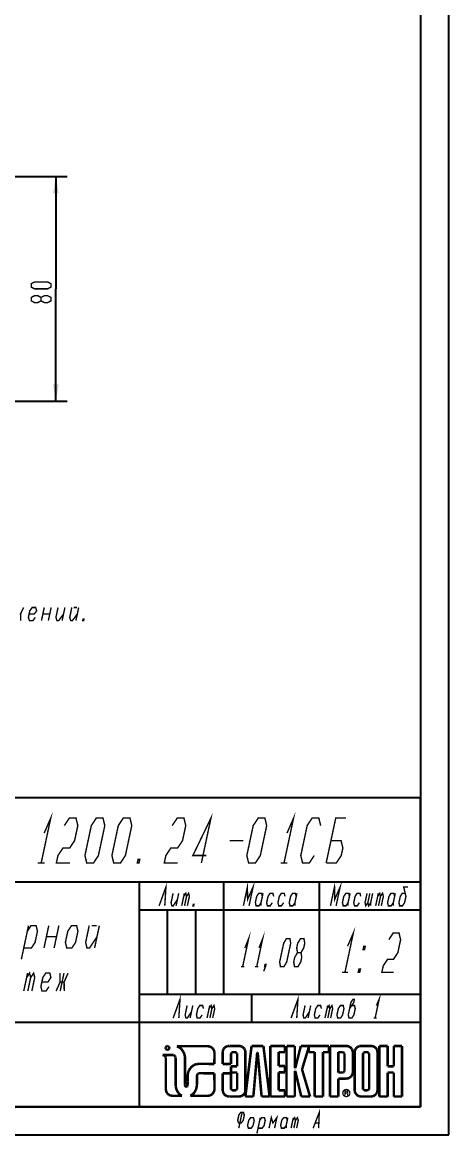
# Model space of a CAD drawing. Header units: millimetres. Extents: x -100 to 297, y -4 to 420.
# Drawn here: x 221.1 to 297, y 0 to 198.2 of the extents above; entities that cross this region are included whole.
import ezdxf

# ---------------------------------------------------------------- set-up
doc = ezdxf.new("R2010")
doc.units = ezdxf.units.MM
doc.header["$LTSCALE"] = 27.377778
doc.layers.get('0').update_dxf_attribs({"linetype": 'CONTINUOUS'})
doc.layers.add('ALL_DIMENSIONS', color=7, linetype='CONTINUOUS')
doc.styles.get("Standard").update_dxf_attribs({"font": 'txt', "width": 0.7})
doc.dimstyles.new('DIMSTYLE_3', dxfattribs={"dimtxt": 3.5, "dimasz": 3, "dimexe": 0.18, "dimexo": 0.0625, "dimgap": 0.09, "dimtad": 1, "dimdec": 5, "dimlfac": 2, "dimdsep": 46, "dimtxsty": 'STANDARD', "dimblk": '_FILLED', "dimblk1": '_FILLED', "dimblk2": '_FILLED', "dimcen": 0.09, "dimadec": 0, "dimazin": 0, "dimtp": 0.3, "dimtm": 0.3, "dimtfac": 1, "dimtdec": 5, "dimtofl": 0, "dimtmove": 0, "dimatfit": 3, "dimldrblk": '_FILLED', "dimfxl": 1, "dimtolj": 1, "dimarcsym": 0})

# ---------------------------------------------------------------- blocks, each defined once
blk = doc.blocks.new('ELEKTRON_BL0', base_point=(267.39, 11.28))
at = {"color": 2, "linetype": 'CONTINUOUS'}
for points, const_width in [([(246.64, 15.59), (246.72, 15.7)], 0.452), ([(246.72, 15.7), (246.84, 15.77)], 0.452), ([(246.84, 15.77), (246.96, 15.8)], 0.452), ([(246.96, 15.8), (247.09, 15.77)], 0.452), ([(247.09, 15.77), (247.2, 15.7)], 0.452), ([(247.2, 15.7), (247.28, 15.59)], 0.452), ([(254.15, 15.77), (248.63, 15.77)], 0.452), ([(248.63, 15.77), (248.71, 15.74)], 0.452), ([(248.71, 15.74), (248.8, 15.7)], 0.452), ([(248.8, 15.7), (248.88, 15.66)], 0.452), ([(248.88, 15.66), (248.96, 15.61)], 0.452), ([(254.38, 15.74), (254.15, 15.77)], 0.452), ([(254.61, 15.67), (254.38, 15.74)], 0.452), ([(254.8, 15.56), (254.61, 15.67)], 0.452), ([(257.5, 15.74), (257.3, 15.63)], 0.452), ([(257.72, 15.8), (257.5, 15.74)], 0.452), ([(257.94, 15.82), (257.72, 15.8)], 0.452), ([(259.67, 15.82), (257.94, 15.82)], 0.452), ([(259.9, 15.8), (259.67, 15.82)], 0.452), ([(260.12, 15.74), (259.9, 15.8)], 0.452), ([(260.32, 15.63), (260.12, 15.74)], 0.452), ([(261.93, 15.82), (260.82, 6.8)], 0.452), ([(264.03, 15.82), (261.93, 15.82)], 0.452), ([(265.13, 6.8), (264.03, 15.82)], 0.452), ([(267.88, 15.82), (265.27, 15.82)], 0.452), ([(265.27, 15.82), (265.27, 6.8)], 0.452), ([(267.88, 14.71), (267.88, 15.82)], 0.452), ([(269.62, 15.82), (268.14, 15.82)], 0.452), ([(268.14, 15.82), (268.14, 6.8)], 0.452), ([(269.62, 11.89), (269.62, 15.82)], 0.452), ([(270.69, 15.82), (269.7, 11.89)], 0.452), ([(272.17, 15.82), (270.69, 15.82)], 0.452), ([(270.9, 11.63), (272.17, 15.82)], 0.452), ([(275.69, 15.82), (272.09, 15.82)], 0.452), ([(272.09, 15.82), (272.09, 14.71)], 0.452), ([(275.69, 14.71), (275.69, 15.82)], 0.452), ([(278.76, 15.82), (275.87, 15.82)], 0.452), ([(275.87, 15.82), (275.87, 6.8)], 0.452), ([(279, 15.8), (278.76, 15.82)], 0.452), ([(279.22, 15.74), (279, 15.8)], 0.452), ([(279.42, 15.63), (279.22, 15.74)], 0.452), ([(280.97, 15.74), (280.78, 15.63)], 0.452), ([(281.2, 15.8), (280.97, 15.74)], 0.452), ([(281.42, 15.82), (281.2, 15.8)], 0.452), ([(283.16, 15.82), (281.42, 15.82)], 0.452), ([(283.39, 15.8), (283.16, 15.82)], 0.452), ([(283.61, 15.74), (283.39, 15.8)], 0.452), ([(283.81, 15.63), (283.61, 15.74)], 0.452), ([(286.12, 15.82), (284.64, 15.82)], 0.452), ([(284.64, 15.82), (284.64, 6.8)], 0.452), ([(286.12, 12.2), (286.12, 15.82)], 0.452), ([(288.7, 15.82), (287.23, 15.82)], 0.452), ([(287.23, 15.82), (287.23, 12.2)], 0.452), ([(288.7, 6.8), (288.7, 15.82)], 0.452), ([(248.03, 14.2), (246.08, 14.2)], 0.452), ([(246.08, 14.2), (246.21, 14.18)], 0.452), ([(246.21, 14.18), (246.32, 14.16)], 0.452), ([(246.32, 14.16), (246.4, 14.11)], 0.452), ([(246.4, 14.11), (246.47, 14.06)], 0.452), ([(246.47, 14.06), (246.53, 13.99)], 0.452), ([(246.53, 13.99), (246.59, 13.92)], 0.452), ([(246.59, 13.92), (246.63, 13.84)], 0.452), ([(246.61, 15.45), (246.64, 15.59)], 0.452), ([(246.64, 15.32), (246.61, 15.45)], 0.452), ([(246.63, 13.84), (246.67, 13.75)], 0.452), ([(246.72, 15.21), (246.64, 15.32)], 0.452), ([(246.67, 13.75), (246.67, 8.11)], 0.452), ([(246.84, 15.13), (246.72, 15.21)], 0.452), ([(246.96, 15.1), (246.84, 15.13)], 0.452), ([(247.09, 15.13), (246.96, 15.1)], 0.452), ([(247.2, 15.21), (247.09, 15.13)], 0.452), ([(247.28, 15.32), (247.2, 15.21)], 0.452), ([(247.28, 15.59), (247.31, 15.45)], 0.452), ([(247.31, 15.45), (247.28, 15.32)], 0.452), ([(248.1, 14.18), (248.03, 14.2)], 0.452), ([(248.17, 14.14), (248.1, 14.18)], 0.452), ([(248.23, 14.1), (248.17, 14.14)], 0.452), ([(248.28, 14.04), (248.23, 14.1)], 0.452), ([(248.32, 13.97), (248.28, 14.04)], 0.452), ([(248.36, 13.89), (248.32, 13.97)], 0.452), ([(248.39, 13.82), (248.36, 13.89)], 0.452), ([(248.41, 13.75), (248.39, 13.82)], 0.452), ([(248.41, 9.1), (248.41, 13.75)], 0.452), ([(248.96, 15.61), (249.05, 15.56)], 0.452), ([(249.05, 15.56), (249.13, 15.5)], 0.452), ([(249.13, 15.5), (249.21, 15.45)], 0.452), ([(249.21, 15.45), (249.3, 15.38)], 0.452), ([(249.3, 15.38), (249.39, 15.3)], 0.452), ([(249.39, 15.3), (249.48, 15.2)], 0.452), ([(249.48, 15.2), (249.56, 15.1)], 0.452), ([(249.56, 15.1), (249.64, 15)], 0.452), ([(249.64, 15), (249.73, 14.86)], 0.452), ([(249.73, 14.86), (249.81, 14.73)], 0.452), ([(249.81, 14.73), (249.88, 14.57)], 0.452), ([(249.88, 14.57), (249.95, 14.42)], 0.452), ([(249.95, 14.42), (249.99, 14.27)], 0.452), ([(249.99, 14.27), (250.03, 14.11)], 0.452), ([(250.03, 14.11), (250.06, 13.96)], 0.452), ([(250.06, 13.96), (250.07, 13.79)], 0.452), ([(250.07, 13.79), (250.07, 9.07)], 0.452), ([(254.98, 15.42), (254.8, 15.56)], 0.452), ([(255.12, 15.25), (254.98, 15.42)], 0.452), ([(255.23, 15.04), (255.12, 15.25)], 0.452), ([(255.3, 14.82), (255.23, 15.04)], 0.452), ([(255.33, 14.59), (255.3, 14.82)], 0.452), ([(255.31, 12.61), (255.33, 14.59)], 0.452), ([(256.82, 14.93), (256.79, 14.71)], 0.452), ([(256.79, 14.71), (256.79, 12.61)], 0.452), ([(256.89, 15.14), (256.82, 14.93)], 0.452), ([(256.98, 15.34), (256.89, 15.14)], 0.452), ([(257.14, 15.5), (256.98, 15.34)], 0.452), ([(257.3, 15.63), (257.14, 15.5)], 0.452), ([(258.25, 14.39), (258.28, 14.52)], 0.452), ([(258.25, 12.61), (258.25, 14.39)], 0.452), ([(258.28, 14.52), (258.34, 14.61)], 0.452), ([(258.34, 14.61), (258.46, 14.68)], 0.452), ([(258.46, 14.68), (258.59, 14.71)], 0.452), ([(258.59, 14.71), (259.01, 14.71)], 0.452), ([(259.01, 14.71), (259.15, 14.68)], 0.452), ([(259.15, 14.68), (259.26, 14.61)], 0.452), ([(259.26, 14.61), (259.33, 14.52)], 0.452), ([(259.33, 14.52), (259.36, 14.39)], 0.452), ([(259.36, 14.39), (259.36, 12.18)], 0.452), ([(260.49, 15.5), (260.32, 15.63)], 0.452), ([(260.64, 15.34), (260.49, 15.5)], 0.452), ([(260.74, 15.14), (260.64, 15.34)], 0.452), ([(260.8, 14.93), (260.74, 15.14)], 0.452), ([(260.83, 14.71), (260.8, 14.93)], 0.452), ([(260.83, 7.91), (260.83, 14.71)], 0.452), ([(262.24, 6.8), (262.93, 14.66)], 0.452), ([(262.93, 14.66), (263.01, 14.66)], 0.452), ([(263.01, 14.66), (263.71, 6.8)], 0.452), ([(266.74, 12.24), (266.74, 14.71)], 0.452), ([(266.74, 14.71), (267.88, 14.71)], 0.452), ([(272.09, 14.71), (273.15, 14.71)], 0.452), ([(273.15, 14.71), (273.15, 6.8)], 0.452), ([(274.62, 6.8), (274.62, 14.71)], 0.452), ([(274.62, 14.71), (275.69, 14.71)], 0.452), ([(277.35, 14.71), (278.12, 14.71)], 0.452), ([(277.35, 11.08), (277.35, 14.71)], 0.452), ([(278.12, 14.71), (278.25, 14.68)], 0.452), ([(278.25, 14.68), (278.36, 14.61)], 0.452), ([(278.36, 14.61), (278.43, 14.52)], 0.452), ([(278.43, 14.52), (278.46, 14.39)], 0.452), ([(278.46, 14.39), (278.46, 11.42)], 0.452), ([(279.58, 15.5), (279.42, 15.63)], 0.452), ([(279.74, 15.34), (279.58, 15.5)], 0.452), ([(279.83, 15.14), (279.74, 15.34)], 0.452), ([(279.9, 14.93), (279.83, 15.14)], 0.452), ([(279.93, 14.71), (279.9, 14.93)], 0.452), ([(279.93, 11.08), (279.93, 14.71)], 0.452), ([(280.29, 14.93), (280.26, 14.71)], 0.452), ([(280.26, 14.71), (280.26, 7.91)], 0.452), ([(280.36, 15.14), (280.29, 14.93)], 0.452), ([(280.46, 15.34), (280.36, 15.14)], 0.452), ([(280.61, 15.5), (280.46, 15.34)], 0.452), ([(280.78, 15.63), (280.61, 15.5)], 0.452), ([(281.74, 14.39), (281.77, 14.52)], 0.452), ([(281.74, 8.23), (281.74, 14.39)], 0.452), ([(281.77, 14.52), (281.84, 14.61)], 0.452), ([(281.84, 14.61), (281.95, 14.68)], 0.452), ([(281.95, 14.68), (282.07, 14.71)], 0.452), ([(282.07, 14.71), (282.5, 14.71)], 0.452), ([(282.5, 14.71), (282.63, 14.68)], 0.452), ([(282.63, 14.68), (282.74, 14.61)], 0.452), ([(282.74, 14.61), (282.81, 14.52)], 0.452), ([(282.81, 14.52), (282.84, 14.39)], 0.452), ([(282.84, 14.39), (282.84, 8.23)], 0.452), ([(283.98, 15.5), (283.81, 15.63)], 0.452), ([(284.13, 15.34), (283.98, 15.5)], 0.452), ([(284.23, 15.14), (284.13, 15.34)], 0.452), ([(284.3, 14.93), (284.23, 15.14)], 0.452), ([(284.32, 14.71), (284.3, 14.93)], 0.452), ([(284.32, 7.91), (284.32, 14.71)], 0.452), ([(250.84, 11.57), (250.94, 11.72)], 0.452), ([(250.94, 11.72), (251.09, 11.92)], 0.452), ([(251.09, 11.92), (251.26, 12.1)], 0.452), ([(251.26, 12.1), (251.45, 12.25)], 0.452), ([(251.45, 12.25), (251.64, 12.38)], 0.452), ([(251.64, 12.38), (251.87, 12.49)], 0.452), ([(251.87, 12.49), (252.09, 12.56)], 0.452), ([(252.09, 12.56), (252.33, 12.61)], 0.452), ([(252.33, 12.61), (252.58, 12.63)], 0.452), ([(252.58, 12.63), (255.31, 12.61)], 0.452), ([(256.79, 12.61), (258.25, 12.61)], 0.452), ([(259.36, 12.18), (258.25, 12.18)], 0.452), ([(258.25, 12.18), (258.25, 11.1)], 0.452), ([(267.88, 12.24), (266.74, 12.24)], 0.452), ([(267.88, 11.13), (267.88, 12.24)], 0.452), ([(269.7, 11.89), (269.62, 11.89)], 0.452), ([(287.23, 12.2), (286.12, 12.2)], 0.452), ([(250.55, 10.39), (250.56, 10.57)], 0.452), ([(250.55, 10.25), (250.55, 10.39)], 0.452), ([(250.56, 10.11), (250.55, 10.25)], 0.452), ([(250.56, 10.57), (250.57, 10.75)], 0.452), ([(250.56, 9.97), (250.56, 10.11)], 0.452), ([(250.56, 9.83), (250.56, 9.97)], 0.452), ([(250.56, 9.69), (250.56, 9.83)], 0.452), ([(250.56, 9.55), (250.56, 9.69)], 0.452), ([(250.57, 10.75), (250.6, 10.92)], 0.452), ([(250.6, 10.92), (250.64, 11.08)], 0.452), ([(250.64, 11.08), (250.7, 11.25)], 0.452), ([(250.7, 11.25), (250.77, 11.4)], 0.452), ([(250.77, 11.4), (250.84, 11.57)], 0.452), ([(252.21, 10.44), (252.23, 10.53)], 0.452), ([(252.21, 10.29), (252.21, 10.44)], 0.452), ([(252.21, 10.14), (252.21, 10.29)], 0.452), ([(252.21, 10), (252.21, 10.14)], 0.452), ([(252.21, 9.85), (252.21, 10)], 0.452), ([(252.21, 9.69), (252.21, 9.85)], 0.452), ([(252.21, 9.55), (252.21, 9.69)], 0.452), ([(252.23, 10.53), (252.24, 10.61)], 0.452), ([(252.24, 10.61), (252.27, 10.69)], 0.452), ([(252.27, 10.69), (252.31, 10.78)], 0.452), ([(252.31, 10.78), (252.35, 10.85)], 0.452), ([(252.35, 10.85), (252.41, 10.9)], 0.452), ([(252.41, 10.9), (252.49, 10.94)], 0.452), ([(252.49, 10.94), (252.58, 10.96)], 0.452), ([(252.58, 10.96), (255.31, 10.94)], 0.452), ([(255.31, 10.94), (255.33, 8.11)], 0.452), ([(258.25, 10.94), (256.79, 10.94)], 0.452), ([(256.79, 10.94), (256.79, 7.91)], 0.452), ([(258.25, 11.1), (259.36, 11.08)], 0.452), ([(258.25, 8.23), (258.25, 10.94)], 0.452), ([(259.36, 11.08), (259.36, 8.23)], 0.452), ([(266.74, 7.91), (266.74, 11.13)], 0.452), ([(266.74, 11.13), (267.88, 11.13)], 0.452), ([(269.62, 6.8), (269.62, 11.35)], 0.452), ([(269.62, 11.35), (269.7, 11.35)], 0.452), ([(269.7, 11.35), (270.77, 6.8)], 0.452), ([(272.33, 6.8), (270.9, 11.63)], 0.452), ([(278.12, 11.08), (277.35, 11.08)], 0.452), ([(277.35, 6.8), (277.35, 10)], 0.452), ([(277.35, 10), (278.76, 10)], 0.452), ([(278.25, 11.11), (278.12, 11.08)], 0.452), ([(278.36, 11.18), (278.25, 11.11)], 0.452), ([(278.43, 11.29), (278.36, 11.18)], 0.452), ([(278.46, 11.42), (278.43, 11.29)], 0.452), ([(278.76, 10), (279, 10.03)], 0.452), ([(279, 10.03), (279.22, 10.08)], 0.452), ([(279.22, 10.08), (279.42, 10.19)], 0.452), ([(279.42, 10.19), (279.58, 10.32)], 0.452), ([(279.58, 10.32), (279.74, 10.49)], 0.452), ([(279.74, 10.49), (279.83, 10.67)], 0.452), ([(279.83, 10.67), (279.9, 10.87)], 0.452), ([(279.9, 10.87), (279.93, 11.08)], 0.452), ([(286.12, 6.8), (286.12, 11.08)], 0.452), ([(286.12, 11.08), (287.23, 11.08)], 0.452), ([(287.23, 11.08), (287.23, 6.8)], 0.452), ([(246.67, 8.11), (246.7, 7.87)], 0.452), ([(246.7, 7.87), (246.77, 7.65)], 0.452), ([(248.41, 8.93), (248.41, 9.1)], 0.452), ([(248.42, 8.78), (248.41, 8.93)], 0.452), ([(248.43, 8.61), (248.42, 8.78)], 0.452), ([(248.46, 8.46), (248.43, 8.61)], 0.452), ([(248.5, 8.3), (248.46, 8.46)], 0.452), ([(248.55, 8.14), (248.5, 8.3)], 0.452), ([(248.6, 7.98), (248.55, 8.14)], 0.452), ([(248.67, 7.83), (248.6, 7.98)], 0.452), ([(248.75, 7.69), (248.67, 7.83)], 0.452), ([(250.07, 9.07), (250.07, 9.01)], 0.452), ([(250.07, 9.01), (250.07, 8.94)], 0.452), ([(250.07, 8.94), (250.09, 8.87)], 0.452), ([(250.09, 8.87), (250.09, 8.8)], 0.452), ([(250.09, 8.8), (250.1, 8.73)], 0.452), ([(250.1, 8.73), (250.12, 8.66)], 0.452), ([(250.12, 8.66), (250.14, 8.61)], 0.452), ([(250.14, 8.61), (250.17, 8.55)], 0.452), ([(250.17, 8.55), (250.21, 8.53)], 0.452), ([(250.21, 8.53), (250.3, 8.51)], 0.452), ([(250.3, 8.51), (250.38, 8.53)], 0.452), ([(250.38, 8.53), (250.44, 8.55)], 0.452), ([(250.44, 8.55), (250.48, 8.62)], 0.452), ([(250.48, 8.62), (250.51, 8.71)], 0.452), ([(250.51, 8.71), (250.52, 8.8)], 0.452), ([(250.52, 8.8), (250.53, 8.9)], 0.452), ([(250.53, 8.9), (250.55, 9)], 0.452), ([(250.55, 9.42), (250.56, 9.55)], 0.452), ([(250.55, 9.28), (250.55, 9.42)], 0.452), ([(250.55, 9.19), (250.55, 9.28)], 0.452), ([(250.55, 9.1), (250.55, 9.19)], 0.452), ([(250.55, 9), (250.55, 9.1)], 0.452), ([(251.85, 7.69), (251.95, 7.86)], 0.452), ([(251.95, 7.86), (252.02, 8)], 0.452), ([(252.02, 8), (252.06, 8.15)], 0.452), ([(252.06, 8.15), (252.1, 8.3)], 0.452), ([(252.1, 8.3), (252.15, 8.47)], 0.452), ([(252.15, 8.47), (252.17, 8.64)], 0.452), ([(252.17, 8.64), (252.19, 8.8)], 0.452), ([(252.19, 8.8), (252.2, 8.97)], 0.452), ([(252.2, 8.97), (252.21, 9.14)], 0.452), ([(252.21, 9.4), (252.21, 9.55)], 0.452), ([(252.21, 9.25), (252.21, 9.4)], 0.452), ([(252.21, 9.14), (252.21, 9.25)], 0.452), ([(255.3, 7.87), (255.23, 7.65)], 0.452), ([(255.33, 8.11), (255.3, 7.87)], 0.452), ([(256.79, 7.91), (256.82, 7.69)], 0.452), ([(258.28, 8.11), (258.25, 8.23)], 0.452), ([(258.34, 8.01), (258.28, 8.11)], 0.452), ([(258.46, 7.94), (258.34, 8.01)], 0.452), ([(258.59, 7.91), (258.46, 7.94)], 0.452), ([(259.01, 7.91), (258.59, 7.91)], 0.452), ([(259.15, 7.94), (259.01, 7.91)], 0.452), ([(259.26, 8.01), (259.15, 7.94)], 0.452), ([(259.33, 8.11), (259.26, 8.01)], 0.452), ([(259.36, 8.23), (259.33, 8.11)], 0.452), ([(260.8, 7.69), (260.83, 7.91)], 0.452), ([(267.88, 7.91), (266.74, 7.91)], 0.452), ([(267.88, 6.8), (267.88, 7.91)], 0.452), ([(278.3, 7.91), (278.22, 7.8)], 0.151), ([(278.4, 8), (278.3, 7.91)], 0.151), ([(278.36, 7.84), (278.46, 7.91)], 0.151), ([(278.53, 8.05), (278.4, 8)], 0.151), ([(278.46, 7.91), (278.55, 7.98)], 0.151), ([(278.64, 8.09), (278.53, 8.05)], 0.151), ([(278.55, 7.98), (278.67, 8.01)], 0.151), ([(278.78, 8.11), (278.64, 8.09)], 0.151), ([(278.67, 8.01), (278.78, 8.03)], 0.151), ([(278.92, 8.09), (278.78, 8.11)], 0.151), ([(278.78, 8.03), (278.9, 8.01)], 0.151), ([(278.9, 8.01), (279.01, 7.98)], 0.151), ([(279.04, 8.05), (278.92, 8.09)], 0.151), ([(279.01, 7.98), (279.11, 7.91)], 0.151), ([(279.15, 8), (279.04, 8.05)], 0.151), ([(279.11, 7.91), (279.21, 7.84)], 0.151), ([(279.26, 7.91), (279.15, 8)], 0.151), ([(279.35, 7.8), (279.26, 7.91)], 0.151), ([(280.26, 7.91), (280.29, 7.69)], 0.452), ([(281.77, 8.11), (281.74, 8.23)], 0.452), ([(281.84, 8.01), (281.77, 8.11)], 0.452), ([(281.95, 7.94), (281.84, 8.01)], 0.452), ([(282.07, 7.91), (281.95, 7.94)], 0.452), ([(282.5, 7.91), (282.07, 7.91)], 0.452), ([(282.63, 7.94), (282.5, 7.91)], 0.452), ([(282.74, 8.01), (282.63, 7.94)], 0.452), ([(282.81, 8.11), (282.74, 8.01)], 0.452), ([(282.84, 8.23), (282.81, 8.11)], 0.452), ([(284.3, 7.69), (284.32, 7.91)], 0.452), ([(246.77, 7.65), (246.86, 7.44)], 0.452), ([(246.86, 7.44), (247, 7.27)], 0.452), ([(247, 7.27), (247.18, 7.14)], 0.452), ([(247.18, 7.14), (247.38, 7.02)], 0.452), ([(247.38, 7.02), (247.6, 6.96)], 0.452), ([(247.6, 6.96), (247.84, 6.93)], 0.452), ([(247.84, 6.93), (249.52, 6.94)], 0.452), ([(248.84, 7.55), (248.75, 7.69)], 0.452), ([(248.92, 7.43), (248.84, 7.55)], 0.452), ([(249.02, 7.32), (248.92, 7.43)], 0.452), ([(249.13, 7.21), (249.02, 7.32)], 0.452), ([(249.24, 7.11), (249.13, 7.21)], 0.452), ([(249.38, 7.02), (249.24, 7.11)], 0.452), ([(249.52, 6.94), (249.38, 7.02)], 0.452), ([(251.02, 6.94), (251.17, 7.02)], 0.452), ([(254.15, 6.93), (251.02, 6.94)], 0.452), ([(251.17, 7.02), (251.31, 7.11)], 0.452), ([(251.31, 7.11), (251.44, 7.21)], 0.452), ([(251.44, 7.21), (251.55, 7.3)], 0.452), ([(251.55, 7.3), (251.66, 7.43)], 0.452), ([(251.66, 7.43), (251.77, 7.55)], 0.452), ([(251.77, 7.55), (251.85, 7.69)], 0.452), ([(254.38, 6.96), (254.15, 6.93)], 0.452), ([(254.61, 7.02), (254.38, 6.96)], 0.452), ([(254.8, 7.14), (254.61, 7.02)], 0.452), ([(254.98, 7.27), (254.8, 7.14)], 0.452), ([(255.12, 7.44), (254.98, 7.27)], 0.452), ([(255.23, 7.65), (255.12, 7.44)], 0.452), ([(256.82, 7.69), (256.89, 7.48)], 0.452), ([(256.89, 7.48), (256.98, 7.29)], 0.452), ([(256.98, 7.29), (257.14, 7.14)], 0.452), ([(257.14, 7.14), (257.3, 7)], 0.452), ([(257.3, 7), (257.5, 6.89)], 0.452), ([(257.5, 6.89), (257.72, 6.83)], 0.452), ([(257.72, 6.83), (257.94, 6.8)], 0.452), ([(257.94, 6.8), (259.67, 6.8)], 0.452), ([(259.67, 6.8), (259.9, 6.83)], 0.452), ([(259.9, 6.83), (260.12, 6.89)], 0.452), ([(260.12, 6.89), (260.32, 7)], 0.452), ([(260.32, 7), (260.49, 7.14)], 0.452), ([(260.49, 7.14), (260.64, 7.29)], 0.452), ([(260.64, 7.29), (260.74, 7.48)], 0.452), ([(260.74, 7.48), (260.8, 7.69)], 0.452), ([(260.82, 6.8), (262.24, 6.8)], 0.452), ([(263.71, 6.8), (265.13, 6.8)], 0.452), ([(265.27, 6.8), (267.88, 6.8)], 0.452), ([(268.14, 6.8), (269.62, 6.8)], 0.452), ([(270.77, 6.8), (272.33, 6.8)], 0.452), ([(273.15, 6.8), (274.62, 6.8)], 0.452), ([(275.87, 6.8), (277.35, 6.8)], 0.452), ([(278.12, 7.57), (278.11, 7.43)], 0.151), ([(278.11, 7.43), (278.12, 7.29)], 0.151), ([(278.17, 7.69), (278.12, 7.57)], 0.151), ([(278.12, 7.29), (278.17, 7.16)], 0.151), ([(278.22, 7.8), (278.17, 7.69)], 0.151), ([(278.17, 7.16), (278.22, 7.04)], 0.151), ([(278.19, 7.43), (278.21, 7.54)], 0.151), ([(278.21, 7.3), (278.19, 7.43)], 0.151), ([(278.21, 7.54), (278.24, 7.65)], 0.151), ([(278.24, 7.19), (278.21, 7.3)], 0.151), ([(278.22, 7.04), (278.3, 6.94)], 0.151), ([(278.24, 7.65), (278.29, 7.76)], 0.151), ([(278.29, 7.09), (278.24, 7.19)], 0.151), ([(278.29, 7.76), (278.36, 7.84)], 0.151), ([(278.36, 7.01), (278.29, 7.09)], 0.151), ([(278.3, 6.94), (278.4, 6.86)], 0.151), ([(278.46, 6.93), (278.36, 7.01)], 0.151), ([(278.4, 6.86), (278.53, 6.8)], 0.151), ([(278.55, 6.87), (278.46, 6.93)], 0.151), ([(278.5, 7.02), (278.5, 7.83)], 0.151), ([(278.5, 7.83), (278.87, 7.83)], 0.151), ([(278.6, 7.02), (278.5, 7.02)], 0.151), ([(278.53, 6.8), (278.64, 6.76)], 0.151), ([(278.67, 6.84), (278.55, 6.87)], 0.151), ([(278.6, 7.73), (278.6, 7.47)], 0.151), ([(278.85, 7.73), (278.6, 7.73)], 0.151), ([(278.6, 7.47), (278.85, 7.47)], 0.151), ([(278.85, 7.37), (278.6, 7.37)], 0.151), ([(278.6, 7.37), (278.6, 7.02)], 0.151), ([(278.64, 6.76), (278.78, 6.75)], 0.151), ([(278.78, 6.83), (278.67, 6.84)], 0.151), ([(278.9, 6.84), (278.78, 6.83)], 0.151), ([(278.78, 6.75), (278.92, 6.76)], 0.151), ([(278.89, 7.72), (278.85, 7.73)], 0.151), ([(278.85, 7.47), (278.9, 7.48)], 0.151), ([(278.9, 7.36), (278.85, 7.37)], 0.151), ([(278.87, 7.83), (278.96, 7.82)], 0.151), ([(278.93, 7.69), (278.89, 7.72)], 0.151), ([(278.9, 7.48), (278.93, 7.51)], 0.151), ([(278.94, 7.33), (278.9, 7.36)], 0.151), ([(279.01, 6.87), (278.9, 6.84)], 0.151), ([(278.92, 6.76), (279.04, 6.8)], 0.151), ([(278.96, 7.66), (278.93, 7.69)], 0.151), ([(278.93, 7.51), (278.96, 7.55)], 0.151), ([(278.96, 7.29), (278.94, 7.33)], 0.151), ([(278.96, 7.82), (279.03, 7.76)], 0.151), ([(278.97, 7.61), (278.96, 7.66)], 0.151), ([(278.96, 7.55), (278.97, 7.61)], 0.151), ([(278.97, 7.25), (278.96, 7.29)], 0.151), ([(279.03, 7.44), (278.97, 7.41)], 0.151), ([(278.97, 7.41), (279.03, 7.39)], 0.151), ([(278.97, 7.12), (278.97, 7.25)], 0.151), ([(278.97, 7.09), (278.97, 7.12)], 0.151), ([(278.97, 7.07), (278.97, 7.09)], 0.151), ([(278.97, 7.04), (278.97, 7.07)], 0.151), ([(278.99, 7.02), (278.97, 7.04)], 0.151), ([(279.11, 7.02), (278.99, 7.02)], 0.151), ([(279.11, 6.93), (279.01, 6.87)], 0.151), ([(279.03, 7.76), (279.08, 7.69)], 0.151), ([(279.06, 7.48), (279.03, 7.44)], 0.151), ([(279.03, 7.39), (279.06, 7.34)], 0.151), ([(279.04, 6.8), (279.15, 6.86)], 0.151), ([(279.08, 7.55), (279.06, 7.48)], 0.151), ([(279.06, 7.34), (279.08, 7.3)], 0.151), ([(279.08, 7.69), (279.1, 7.62)], 0.151), ([(279.1, 7.62), (279.08, 7.55)], 0.151), ([(279.08, 7.3), (279.08, 7.25)], 0.151), ([(279.08, 7.25), (279.08, 7.12)], 0.151), ([(279.08, 7.12), (279.08, 7.08)], 0.151), ([(279.08, 7.08), (279.1, 7.05)], 0.151), ([(279.1, 7.05), (279.1, 7.04)], 0.151), ([(279.1, 7.04), (279.11, 7.02)], 0.151), ([(279.21, 7.01), (279.11, 6.93)], 0.151), ([(279.15, 6.86), (279.26, 6.94)], 0.151), ([(279.21, 7.84), (279.28, 7.76)], 0.151), ([(279.28, 7.09), (279.21, 7.01)], 0.151), ([(279.26, 6.94), (279.35, 7.04)], 0.151), ([(279.28, 7.76), (279.33, 7.65)], 0.151), ([(279.33, 7.19), (279.28, 7.09)], 0.151), ([(279.33, 7.65), (279.36, 7.54)], 0.151), ([(279.36, 7.3), (279.33, 7.19)], 0.151), ([(279.4, 7.69), (279.35, 7.8)], 0.151), ([(279.35, 7.04), (279.4, 7.16)], 0.151), ([(279.36, 7.54), (279.38, 7.43)], 0.151), ([(279.38, 7.43), (279.36, 7.3)], 0.151), ([(279.44, 7.57), (279.4, 7.69)], 0.151), ([(279.4, 7.16), (279.44, 7.29)], 0.151), ([(279.46, 7.43), (279.44, 7.57)], 0.151), ([(279.44, 7.29), (279.46, 7.43)], 0.151), ([(280.29, 7.69), (280.36, 7.48)], 0.452), ([(280.36, 7.48), (280.46, 7.29)], 0.452), ([(280.46, 7.29), (280.61, 7.14)], 0.452), ([(280.61, 7.14), (280.78, 7)], 0.452), ([(280.78, 7), (280.97, 6.89)], 0.452), ([(280.97, 6.89), (281.2, 6.83)], 0.452), ([(281.2, 6.83), (281.42, 6.8)], 0.452), ([(281.42, 6.8), (283.16, 6.8)], 0.452), ([(283.16, 6.8), (283.39, 6.83)], 0.452), ([(283.39, 6.83), (283.61, 6.89)], 0.452), ([(283.61, 6.89), (283.81, 7)], 0.452), ([(283.81, 7), (283.98, 7.14)], 0.452), ([(283.98, 7.14), (284.13, 7.29)], 0.452), ([(284.13, 7.29), (284.23, 7.48)], 0.452), ([(284.23, 7.48), (284.3, 7.69)], 0.452), ([(284.64, 6.8), (286.12, 6.8)], 0.452), ([(287.23, 6.8), (288.7, 6.8)], 0.452)]:
    blk.add_lwpolyline(points, dxfattribs=dict(at, const_width=const_width))
blk = doc.blocks.new('_FILLED')
at = {"color": 0, "linetype": 'BYBLOCK'}
blk.add_solid([(0, 0), (-1, 0.167), (-1, -0.167)], dxfattribs=at)
blk = doc.blocks.new('*D15')
at = {"layer": 'ALL_DIMENSIONS', "color": 2, "linetype": 'CONTINUOUS'}
for p, q in [((201.11, 170.7), (229.11, 170.7)), ((227.11, 170.7), (227.11, 150.7)), ((227.11, 130.7), (227.11, 150.7)), ((201.11, 130.7), (229.11, 130.7))]:
    blk.add_line(p, q, dxfattribs=at)
at = {"layer": 'ALL_DIMENSIONS', "color": 2, "linetype": 'CONTINUOUS', "xscale": 3, "yscale": 3, "zscale": 3}
for p, rotation in [((227.11, 170.7), 90), ((227.11, 130.7), 270)]:
    blk.add_blockref('_FILLED', p, dxfattribs=dict(at, rotation=rotation))

msp = doc.modelspace()

# ---------------------------------------------------------------- linework, layer by layer
at = {"color": 7, "linetype": 'CONTINUOUS'}
for p, q in [((297, 0), (297, 420)), ((292, 415), (292, 5)), ((292, 60), (107, 60)), ((292, 5), (292, 60)), ((292, 45), (107, 45)), ((242, 5), (242, 45)), ((257, 25), (257, 45)), ((274, 25), (274, 45)), ((292, 40), (242, 40)), ((247, 25), (247, 40)), ((252, 25), (252, 40)), ((292, 25), (242, 25)), ((262, 20), (262, 25)), ((292, 20), (107, 20)), ((20, 5), (292, 5)), ((292, 5), (107, 5)), ((0, 0), (297, 0))]:
    msp.add_line(p, q, dxfattribs=at)
at = {"color": 2, "linetype": 'CONTINUOUS', "const_width": 0.25}
for points in [[(221.3735243, 93.9328678), (220.8192969, 92.7662012), (220.8775694, 91.5995345)], [(222.3505469, 92.7662012), (223.2692969, 92.7662012), (223.6995356, 93.3495345), (223.5172743, 93.9328678), (222.9047743, 93.9328678), (222.4745356, 93.3495345), (222.2265582, 92.1828678), (222.4088194, 91.5995345), (223.0213194, 91.5995345), (223.4515582, 92.1828678)], [(224.5525694, 91.5995345), (225.0485243, 93.9328678)], [(226.2735243, 93.9328678), (225.7775694, 91.5995345)], [(227.4985243, 93.9328678), (227.1265582, 92.1828678), (227.3088194, 91.5995345), (227.6150694, 91.5995345), (228.4755469, 92.7662012)], [(228.7235243, 93.9328678), (228.2275694, 91.5995345)], [(229.9485243, 93.9328678), (229.5765582, 92.1828678), (229.7588194, 91.5995345), (230.0650694, 91.5995345), (230.9255469, 92.7662012)], [(230.2547743, 93.9328678), (230.8672743, 93.9328678)], [(231.1735243, 93.9328678), (230.6775694, 91.5995345)], [(224.8005469, 92.7662012), (226.0255469, 92.7662012)], [(232.0556944, 91.5995345), (231.9025694, 91.5995345), (231.9645486, 91.8912012), (232.1176736, 91.8912012), (232.0556944, 91.5995345)], [(225.0336372, 53.7439697), (226.2004557, 56.4106386), (224.5000087, 48.4106359)], [(268.2336328, 53.7439697), (269.4004514, 56.4106386), (267.7000043, 48.4106359)], [(228.6170356, 55.0773041), (229.5004514, 56.4106386), (230.700447, 56.4106386), (231.0170573, 55.0773041), (230.4502214, 52.4106391), (229.5668056, 51.0773047), (228.3668099, 51.0773047), (227.4833941, 49.7439703), (227.1999913, 48.4106359), (229.600013, 48.4106359)], [(232.599987, 48.4106359), (232.2834071, 49.7439703), (233.4170486, 55.0773041), (234.3004644, 56.4106386), (235.5004601, 56.4106386), (235.8170399, 55.0773041), (234.6833984, 49.7439703), (233.800013, 48.4106359), (232.599987, 48.4106359)], [(237.4, 48.4106359), (237.0834201, 49.7439703), (238.2170312, 55.0773041), (239.100447, 56.4106386), (240.3004427, 56.4106386), (240.617053, 55.0773041), (239.4834115, 49.7439703), (238.5999957, 48.4106359), (237.4, 48.4106359)], [(247.8170573, 55.0773041), (248.7004427, 56.4106386), (249.9004384, 56.4106386), (250.2170486, 55.0773041), (249.6502127, 52.4106391), (248.7668273, 51.0773047), (247.5668316, 51.0773047), (246.6834158, 49.7439703), (246.400013, 48.4106359), (248.8000043, 48.4106359)], [(253.0000043, 48.4106359), (254.7004514, 56.4106386), (251.4833984, 49.7439703), (253.8834201, 49.7439703)], [(261.4000043, 48.4106359), (261.0833941, 49.7439703), (262.2170356, 55.0773041), (263.1004514, 56.4106386), (264.300447, 56.4106386), (264.6170573, 55.0773041), (263.4834158, 49.7439703), (262.6, 48.4106359), (261.4000043, 48.4106359)], [(274.217053, 55.0773041), (273.9004427, 56.4106386), (272.700447, 56.4106386), (271.8170313, 55.0773041), (270.6834201, 49.7439703), (271, 48.4106359), (272.1999957, 48.4106359), (273.0834115, 49.7439703)], [(275.2, 48.4106359), (276.900447, 56.4106386), (278.7004557, 56.4106386)], [(258.0502127, 52.4106391), (260.4502344, 52.4106391)], [(275.2, 48.4106359), (277.0000087, 48.4106359), (277.8833941, 49.7439703), (278.1668273, 51.0773047), (277.850217, 52.4106391), (276.0502387, 52.4106391)], [(223.8999957, 48.4106359), (225.0999913, 48.4106359)], [(241.8999913, 48.4106359), (241.6, 48.4106359), (241.7417014, 49.0773031), (242.0416927, 49.0773031), (241.8999913, 48.4106359)], [(267.0999913, 48.4106359), (268.299987, 48.4106359)], [(245.479987, 40.7875781), (246.694566, 44.1375787), (246.4849913, 40.7875781)], [(260.4749957, 40.7875781), (261.1870573, 44.1375787), (261.2148568, 41.9042475), (262.1920616, 44.1375787), (261.48, 40.7875781)], [(275.964987, 40.7875781), (276.677079, 44.1375787), (276.7048481, 41.9042475), (277.682053, 44.1375787), (276.9699913, 40.7875781)], [(289.2534722, 43.0209131), (288.7509549, 43.0209131), (288.3810243, 42.4625803), (288.1436806, 41.3459147), (288.276237, 40.7875781), (288.7787543, 40.7875781), (289.1486849, 41.3459147), (289.3860286, 42.4625803), (288.988329, 44.1375787), (289.7420747, 44.1375787)], [(247.9647135, 43.0209131), (247.6086675, 41.3459147), (247.7412543, 40.7875781), (247.992513, 40.7875781), (248.7323438, 41.9042475)], [(248.9697179, 43.0209131), (248.495, 40.7875781)], [(249.5000043, 40.7875781), (249.9747222, 43.0209131)], [(249.85602, 42.4625803), (250.2259505, 43.0209131), (250.3585373, 42.4625803), (250.0024913, 40.7875781)], [(250.3585373, 42.4625803), (250.7284679, 43.0209131), (250.8610243, 42.4625803), (250.5050087, 40.7875781)], [(263.8460243, 42.4625803), (263.7134679, 43.0209131), (263.2109505, 43.0209131), (262.84102, 42.4625803), (262.6036762, 41.3459147), (262.736263, 40.7875781), (263.23875, 40.7875781), (263.6086806, 41.3459147)], [(263.9646962, 43.0209131), (263.6086806, 41.3459147), (263.615638, 40.7875781)], [(265.856033, 42.4625803), (265.7234462, 43.0209131), (265.2209592, 43.0209131), (264.8510286, 42.4625803), (264.6136849, 41.3459147), (264.7462413, 40.7875781), (265.2487587, 40.7875781), (265.6186892, 41.3459147)], [(267.8660417, 42.4625803), (267.7334549, 43.0209131), (267.2309679, 43.0209131), (266.8610373, 42.4625803), (266.6236632, 41.3459147), (266.75625, 40.7875781), (267.258737, 40.7875781), (267.6286675, 41.3459147)], [(269.87602, 42.4625803), (269.7434635, 43.0209131), (269.2409462, 43.0209131), (268.871046, 42.4625803), (268.6336719, 41.3459147), (268.7662587, 40.7875781), (269.2687457, 40.7875781), (269.6386762, 41.3459147)], [(269.9947222, 43.0209131), (269.6386762, 41.3459147), (269.6456337, 40.7875781)], [(279.336046, 42.4625803), (279.2034592, 43.0209131), (278.7009722, 43.0209131), (278.3310417, 42.4625803), (278.0936675, 41.3459147), (278.2262543, 40.7875781), (278.7287413, 40.7875781), (279.0986719, 41.3459147)], [(279.4547179, 43.0209131), (279.0986719, 41.3459147), (279.1056293, 40.7875781)], [(281.3460243, 42.4625803), (281.2134679, 43.0209131), (280.7109505, 43.0209131), (280.34102, 42.4625803), (280.1036762, 41.3459147), (280.236263, 40.7875781), (280.73875, 40.7875781), (281.1086806, 41.3459147)], [(282.4697005, 43.0209131), (282.1136849, 41.3459147), (282.2462413, 40.7875781), (282.6161719, 41.3459147), (282.7487587, 40.7875781), (283.1186892, 41.3459147), (283.4747049, 43.0209131)], [(282.9722179, 43.0209131), (282.6161719, 41.3459147)], [(284.0049913, 40.7875781), (284.4797092, 43.0209131)], [(284.3610373, 42.4625803), (284.7309679, 43.0209131), (284.8635243, 42.4625803), (284.5075087, 40.7875781)], [(284.8635243, 42.4625803), (285.2334549, 43.0209131), (285.3660417, 42.4625803), (285.0099957, 40.7875781)], [(287.37602, 42.4625803), (287.2434635, 43.0209131), (286.7409462, 43.0209131), (286.371046, 42.4625803), (286.1336719, 41.3459147), (286.2662587, 40.7875781), (286.7687457, 40.7875781), (287.1386762, 41.3459147)], [(287.4947222, 43.0209131), (287.1386762, 41.3459147), (287.1456337, 40.7875781)], [(251.635612, 40.7875781), (251.510013, 40.7875781), (251.569349, 41.0667464), (251.6949783, 41.0667464), (251.635612, 40.7875781)], [(283.1186892, 41.3459147), (283.1256163, 40.7875781)], [(220.9748828, 31.2667559), (222.2502257, 37.2667551)], [(221.399987, 33.2667556), (222.7500087, 33.2667556), (223.4125477, 34.2667546), (223.8376823, 36.2667562), (223.600217, 37.2667551), (222.7002127, 37.2667551), (222.0376736, 36.2667562)], [(225.0000043, 33.2667556), (225.8502127, 37.2667551)], [(227.6502214, 37.2667551), (226.800013, 33.2667556)], [(228.8125434, 34.2667546), (229.0500087, 33.2667556), (229.950013, 33.2667556), (230.6125521, 34.2667546), (231.0376562, 36.2667562), (230.8002214, 37.2667551), (229.900217, 37.2667551), (229.237678, 36.2667562), (228.8125434, 34.2667546)], [(233.050217, 37.2667551), (232.4125608, 34.2667546), (232.6499957, 33.2667556), (233.100013, 33.2667556), (234.4251215, 35.2667573)], [(233.5002344, 37.2667551), (234.4002387, 37.2667551)], [(234.8502257, 37.2667551), (233.999987, 33.2667556)], [(260.7397743, 33.2774805), (261.4065365, 34.9441504), (260.3437457, 29.9441482)], [(263.239783, 33.2774805), (263.9065451, 34.9441504), (262.8437543, 29.9441482)], [(279.0044271, 33.5884738), (280.0253819, 35.9218072), (278.537487, 28.9218072)], [(286.3399045, 34.7551405), (287.1128819, 35.9218072), (288.1628819, 35.9218072), (288.4399045, 34.7551405), (287.9439497, 32.4218072), (287.1709722, 31.2551405), (286.1209722, 31.2551405), (285.3479948, 30.0884738), (285.099987, 28.9218072), (287.199987, 28.9218072)], [(225.4251085, 35.2667573), (227.2251172, 35.2667573)], [(267.0625, 29.9441482), (266.9271181, 30.7774813), (267.6356554, 34.1108154), (268.1252908, 34.9441504), (268.7502778, 34.9441504), (268.8856597, 34.1108154), (268.1771224, 30.7774813), (267.687487, 29.9441482), (267.0625, 29.9441482)], [(270.7189062, 32.4441493), (271.2085113, 33.2774805), (271.385638, 34.1108154), (271.2502865, 34.9441504), (270.6252691, 34.9441504), (270.1356641, 34.1108154), (269.9585069, 33.2774805), (270.0938889, 32.4441493)], [(282.0304384, 33.0051405), (281.7679384, 33.0051405), (281.8919271, 33.5884738), (282.1544271, 33.5884738), (282.0304384, 33.0051405)], [(269.5625087, 29.9441482), (270.1874957, 29.9441482), (270.6771311, 30.7774813), (270.8542578, 31.6108143), (270.7189062, 32.4441493), (270.0938889, 32.4441493), (269.6042535, 31.6108143), (269.4271267, 30.7774813), (269.5625087, 29.9441482)], [(260.031237, 29.9441482), (260.6562543, 29.9441482)], [(262.5312457, 29.9441482), (263.156263, 29.9441482)], [(264.406237, 29.9441482), (264.250013, 29.9441482), (264.3385764, 30.3608157), (264.4948003, 30.3608157), (264.406237, 29.9441482), (264.0728559, 29.1108152)], [(221.399987, 25.5992017), (222.080178, 28.7992008)], [(221.9101302, 27.9992006), (222.4401736, 28.7992008), (222.6301215, 27.9992006), (222.1200087, 25.5992017)], [(222.6301215, 27.9992006), (223.1601953, 28.7992008), (223.3501432, 27.9992006), (222.84, 25.5992017)], [(224.6200781, 27.1992003), (225.7000955, 27.1992003), (226.2301389, 27.9992006), (226.040191, 28.7992008), (225.3201693, 28.7992008), (224.7901259, 27.9992006), (224.4500304, 26.3992019), (224.6400087, 25.5992017), (225.36, 25.5992017), (225.8900434, 26.3992019)], [(227.1600087, 25.5992017), (227.8600998, 27.1992003), (227.8401693, 28.7992008)], [(228.560191, 28.7992008), (227.88, 25.5992017)], [(229.2801823, 28.7992008), (228.5800911, 27.1992003), (228.5999913, 25.5992017)], [(278.012487, 28.9218072), (279.062487, 28.9218072)], [(281.162487, 28.9218072), (280.899987, 28.9218072), (281.0240061, 29.5051405), (281.2865061, 29.5051405), (281.162487, 28.9218072)], [(227.8600998, 27.1992003), (228.5800911, 27.1992003)], [(247.9799957, 20.7875789), (249.1945747, 24.1375795), (248.985, 20.7875789)], [(268.9600043, 20.7875789), (270.174553, 24.1375795), (269.9650087, 20.7875789)], [(279.366033, 22.4625792), (280.1058941, 23.5792467), (280.224566, 24.1375795), (279.9733073, 24.1375795), (279.6033767, 23.5792467), (279.1286892, 21.3459136), (279.2612457, 20.7875789), (279.763763, 20.7875789), (280.1336632, 21.3459136), (280.3710373, 22.4625792), (280.2384505, 23.020912), (279.7359635, 23.020912)], [(284.1328385, 23.020912), (284.621441, 24.1375795), (283.9093793, 20.7875789)], [(250.4647222, 23.020912), (250.1086762, 21.3459136), (250.241263, 20.7875789), (250.4924913, 20.7875789), (251.2323524, 21.9042464)], [(251.4696962, 23.020912), (250.9950087, 20.7875789)], [(253.361033, 22.4625792), (253.2284462, 23.020912), (252.7259592, 23.020912), (252.3560286, 22.4625792), (252.1186849, 21.3459136), (252.2512413, 20.7875789), (252.7537587, 20.7875789), (253.1236892, 21.3459136)], [(254.0099913, 20.7875789), (254.4847092, 23.020912)], [(254.3660373, 22.4625792), (254.7359679, 23.020912), (254.8685243, 22.4625792), (254.5125087, 20.7875789)], [(254.8685243, 22.4625792), (255.2384549, 23.020912), (255.3710417, 22.4625792), (255.0149957, 20.7875789)], [(271.4447005, 23.020912), (271.0886849, 21.3459136), (271.2212413, 20.7875789), (271.4725, 20.7875789), (272.2123611, 21.9042464)], [(272.4497049, 23.020912), (271.974987, 20.7875789)], [(274.3410417, 22.4625792), (274.2084549, 23.020912), (273.7059679, 23.020912), (273.3360373, 22.4625792), (273.0986632, 21.3459136), (273.23125, 20.7875789), (273.733737, 20.7875789), (274.1036675, 21.3459136)], [(274.99, 20.7875789), (275.4647179, 23.020912)], [(275.346046, 22.4625792), (275.7159462, 23.020912), (275.848533, 22.4625792), (275.492487, 20.7875789)], [(275.848533, 22.4625792), (276.2184635, 23.020912), (276.35102, 22.4625792), (275.9950043, 20.7875789)], [(277.1186806, 21.3459136), (277.251237, 20.7875789), (277.7537543, 20.7875789), (278.1236849, 21.3459136), (278.3610286, 22.4625792), (278.2284722, 23.020912), (277.7259549, 23.020912), (277.3560243, 22.4625792), (277.1186806, 21.3459136)], [(283.6581207, 20.7875789), (284.160638, 20.7875789)], [(265.1625043, 9.4329785), (264.9000043, 9.4329785), (265.0062804, 9.932978), (265.2687804, 9.932978), (265.1625043, 9.4329785)], [(260.2451562, 3.9724663), (260.0001562, 3.9724663), (259.6559592, 3.5057996), (259.4575651, 2.5724663), (259.6033984, 2.1057996), (260.0933984, 2.1057996), (260.4375651, 2.5724663), (260.6359592, 3.5057996), (260.4901562, 3.9724663), (260.2451562, 3.9724663), (259.6500043, 1.1724662)], [(272.8800043, 1.1724662), (273.9651563, 3.9724663), (273.8600043, 1.1724662)], [(261.2192014, 1.6391328), (261.3650043, 1.1724662), (261.8550043, 1.1724662), (262.1992014, 1.6391328), (262.3975651, 2.5724663), (262.2517622, 3.039133), (261.7617622, 3.039133), (261.4175651, 2.5724663), (261.2192014, 1.6391328)], [(262.8816102, 0.2391329), (263.4767622, 3.039133)], [(263.0800043, 1.1724662), (263.8150043, 1.1724662), (264.1592014, 1.6391328), (264.3575651, 2.5724663), (264.2117622, 3.039133), (263.7217622, 3.039133), (263.3775651, 2.5724663)], [(265.0400043, 1.1724662), (265.4367622, 3.039133), (265.7283984, 2.1057996), (266.4167622, 3.039133), (266.0200043, 1.1724662)], [(268.2775651, 2.5724663), (268.1317622, 3.039133), (267.6417622, 3.039133), (267.2975651, 2.5724663), (267.0992014, 1.6391328), (267.2450043, 1.1724662), (267.7350043, 1.1724662), (268.0792014, 1.6391328)], [(268.3767622, 3.039133), (268.0792014, 1.6391328), (268.1025043, 1.1724662)], [(268.9600043, 1.1724662), (269.3567622, 3.039133)], [(269.2575651, 2.5724663), (269.6017622, 3.039133), (269.7475651, 2.5724663), (269.4500043, 1.1724662)], [(269.7475651, 2.5724663), (270.0917622, 3.039133), (270.2375651, 2.5724663), (269.9400043, 1.1724662)], [(273.3233984, 2.1057996), (273.8133984, 2.1057996)]]:
    msp.add_lwpolyline(points, dxfattribs=at)
at = {"layer": 'ALL_DIMENSIONS', "color": 2, "linetype": 'CONTINUOUS', "const_width": 0.25}
for points in [[(226.2336328, 151.0073177), (225.6502995, 150.7010677), (223.3169661, 150.7010677), (222.7336328, 151.0073177), (222.7336328, 151.6198177), (223.3169661, 151.9260677), (225.6502995, 151.9260677), (226.2336328, 151.6198177), (226.2336328, 151.0073177)], [(224.4836328, 149.1698177), (223.9002995, 149.4760677), (223.3169661, 149.4760677), (222.7336328, 149.1698177), (222.7336328, 148.5573177), (223.3169661, 148.2510677), (223.9002995, 148.2510677), (224.4836328, 148.5573177)], [(226.2336328, 148.5573177), (226.2336328, 149.1698177), (225.6502995, 149.4760677), (225.0669661, 149.4760677), (224.4836328, 149.1698177), (224.4836328, 148.5573177), (225.0669661, 148.2510677), (225.6502995, 148.2510677), (226.2336328, 148.5573177)]]:
    msp.add_lwpolyline(points, dxfattribs=at)

# ---------------------------------------------------------------- block references
at = {"color": 2, "linetype": 'CONTINUOUS'}
msp.add_blockref('ELEKTRON_BL0', (267.3933618, 11.2849657), dxfattribs=at)

# ---------------------------------------------------------------- dimensions: what is measured, and where the dimension line sits
at = {"layer": 'ALL_DIMENSIONS', "color": 2, "linetype": 'CONTINUOUS'}
dim = msp.add_linear_dim(base=(227.1086434, 170.7010739), p1=(201.1086434, 130.7010739), p2=(201.1086434, 170.7010739), angle=90, dimstyle='DIMSTYLE_3', dxfattribs=at)
dim.commit()
dim.dimension.update_dxf_attribs({"geometry": '*D15', "text_midpoint": (226.2336434, 148.2510739), "dimtype": 160})

doc.saveas('drawing.dxf')
